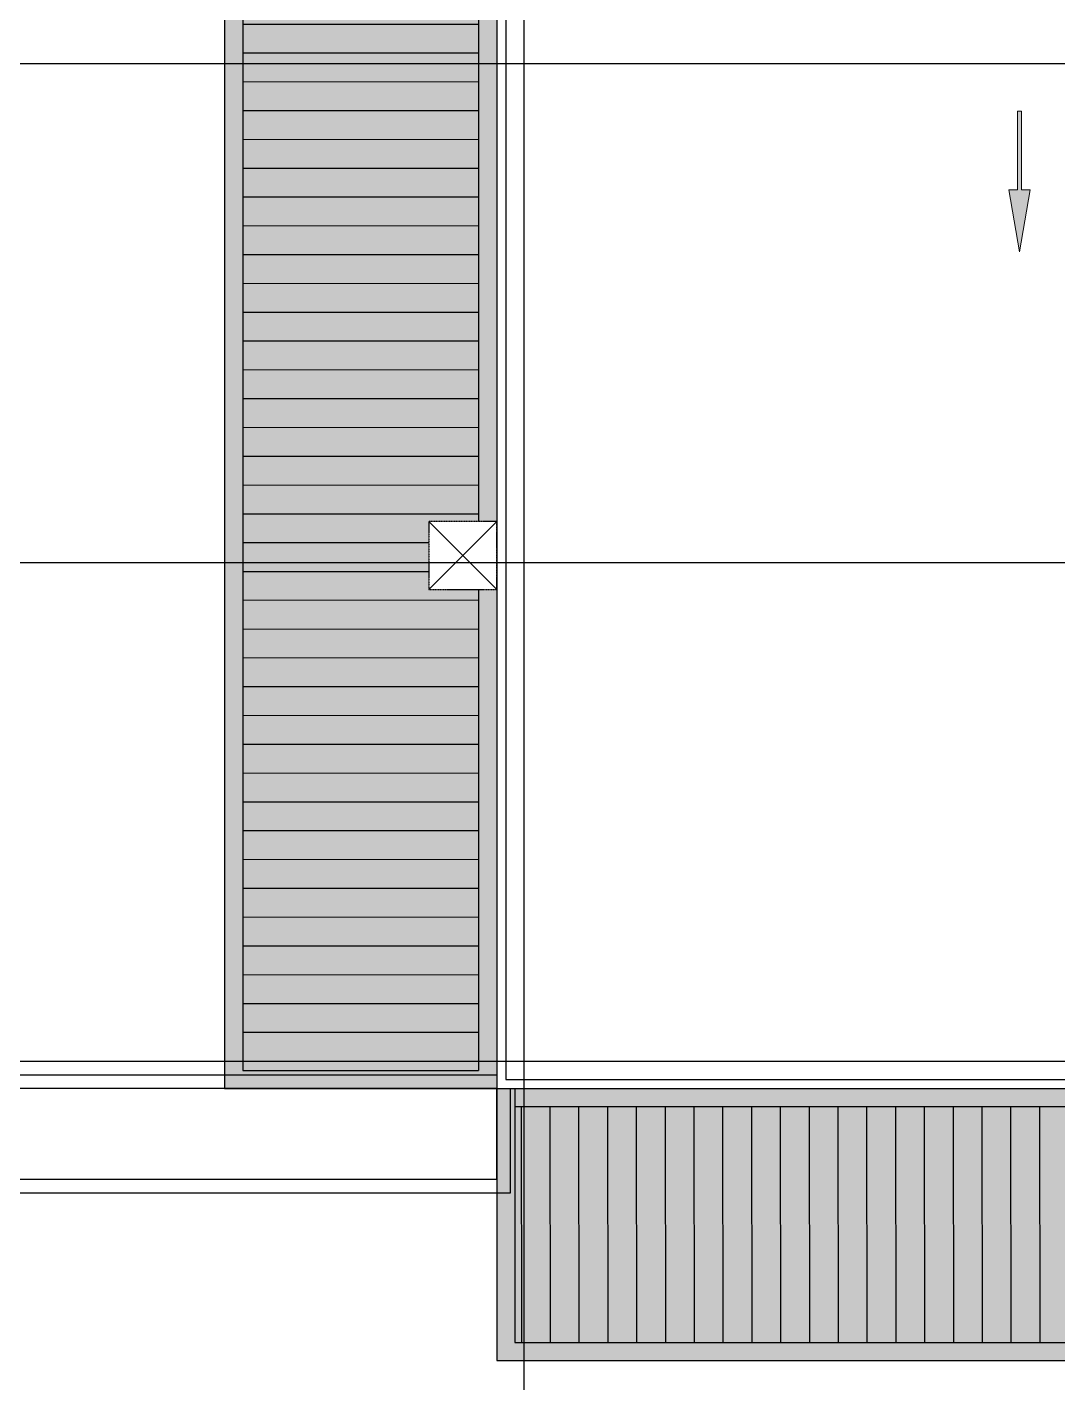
# Model space of a CAD drawing. Extents: x 152195838 to 160350639, y 364657247 to 370318102.
# Drawn here: x 159248992 to 159271719, y 364975942 to 365005832 of the extents above; entities that cross this region are included whole.
import ezdxf
from ezdxf.xclip import XClip

# ---------------------------------------------------------------- set-up
doc = ezdxf.new("R2010")
doc.units = 0
doc.header["$MEASUREMENT"] = 0
doc.linetypes.add('DASHED', pattern=[0.75, 0.5, -0.25])
doc.layers.get('0').update_dxf_attribs({"linetype": 'CONTINUOUS'})
for name, color, linetype in [('4A.TEC ELE 1', 7, 'CONTINUOUS'), ('4A.TEC 패턴 1', 8, 'CONTINUOUS'), ('4A.TEC 해치 1', 9, 'CONTINUOUS'), ('㈜SE&C 패턴 1', 8, 'CONTINUOUS')]:
    doc.layers.add(name, color=color, linetype=linetype)
doc.layers.add('DEFPOINT', color=135, linetype='CONTINUOUS', plot=False)

# ---------------------------------------------------------------- blocks, each defined once
blk = doc.blocks.new('QQ3')
at = {"layer": '4A.TEC 패턴 1', "lineweight": 0}
blk.add_hatch(color=256, dxfattribs=at).paths.add_polyline_path([(5115271, 393912), (5117341, 393912), (5117341, 393801), (5116775, 393801), (5115271, 393801), (5115271, 393579), (5113645, 393857), (5115271, 394134)])
blk.add_lwpolyline([(5116775, 393801), (5117341, 393801), (5117341, 393912), (5115271, 393912), (5115271, 394134), (5113645, 393857), (5115271, 393579), (5115271, 393801), (5116775, 393801)], close=True, dxfattribs=at)
blk.add_lwpolyline([(5117341, 393912), (5117341, 393801)], dxfattribs=at)
blk = doc.blocks.new('dwgC0C')
at = {"layer": '4A.TEC 해치 1', "linetype": 'Continuous'}
h = blk.add_hatch(color=254, dxfattribs=at)
h.dxf.hatch_style = 1
h.paths.add_polyline_path([(93300, 4500), (94800, 4500), (94800, 6000), (95800, 6000), (95800, 0), (-17400, 0), (-17400, 6000), (93300, 6000)])
at = {"layer": '4A.TEC 해치 1'}
h = blk.add_hatch(dxfattribs=at)
h.set_pattern_fill('LINE', color=256, scale=200, angle=90)
h.set_pattern_definition([(90, (-2000898.2, -434424.4), (-635, 2e-12), [])])
h.paths.add_polyline_path([(93300, 4500), (94800, 4500), (94800, 5600), (95400, 5600), (95400, 400), (-17000, 400), (-17000, 5600), (93300, 5600)])
at = {"ltscale": 1000}
blk.add_lwpolyline([(-17400, 6000), (-17400, 0), (95800, 0), (95800, 6000)], dxfattribs=at)
at = {"layer": '4A.TEC ELE 1', "color": 8}
blk.add_line((-17000, 5600), (93300, 5600), dxfattribs=at)
blk.add_lwpolyline([(-17000, 6000), (-17000, 400), (95400, 400), (95400, 5600)], dxfattribs=at)
blk = doc.blocks.new('asq9q')
for p, q in [((159790047, 364980932), (159791547, 364982432)), ((159790047, 364982432), (159791547, 364980932))]:
    blk.add_line(p, q)
at = {"linetype": 'DASHED'}
blk.add_lwpolyline([(159790047, 364980932), (159791547, 364980932), (159791547, 364982432), (159790047, 364982432)], close=True, dxfattribs=at)
blk = doc.blocks.new('zw$EEDA')
at = {"layer": '4A.TEC 해치 1', "linetype": 'Continuous'}
h = blk.add_hatch(color=254, dxfattribs=at)
h.dxf.hatch_style = 1
h.paths.add_polyline_path([(6000, 0), (6000, 11000), (4500, 11000), (4500, 12500), (6000, 12500), (6000, 31700), (4500, 31700), (4500, 33200), (6000, 33200), (6000, 45000), (4500, 45000), (4500, 46500), (6000, 46500), (6000, 89200), (0, 89200), (0, 0)])
at = {"layer": '4A.TEC 해치 1'}
h = blk.add_hatch(dxfattribs=at)
h.set_pattern_fill('LINE', color=256, scale=200, angle=360)
h.set_pattern_definition([(360, (-434424.4, 2090698.2), (2e-12, 635), [])])
edge = h.paths.add_edge_path()
edge.add_line((400, 88800), (5600, 88800))
edge.add_line((5600, 88800), (5600, 46500))
edge.add_line((5600, 46500), (4500, 46500))
edge.add_line((4500, 46500), (4500, 45000))
edge.add_line((4500, 45000), (5600, 45000))
edge.add_line((5600, 45000), (5600, 33200))
edge.add_line((5600, 33200), (4500, 33200))
edge.add_line((4500, 33200), (4500, 31700))
edge.add_line((4500, 31700), (5600, 31700))
edge.add_line((5600, 31700), (5600, 12500))
edge.add_line((5600, 12500), (4500, 12500))
edge.add_line((4500, 12500), (4500, 11000))
edge.add_line((4500, 11000), (5600, 11000))
edge.add_line((5600, 11000), (5600, 400))
edge.add_line((5600, 400), (400, 400))
edge.add_line((400, 400), (400, 88600))
at = {"ltscale": 1000}
blk.add_lwpolyline([(6000, 89200), (0, 89200), (0, 0), (6000, 0)], dxfattribs=at)
at = {"layer": '4A.TEC ELE 1', "color": 8}
for p, q in [((5600, 31700), (5600, 12500)), ((5600, 11000), (5600, 400))]:
    blk.add_line(p, q, dxfattribs=at)
blk.add_lwpolyline([(6000, 88800), (400, 88800), (400, 400), (5600, 400)], dxfattribs=at)
blk.add_blockref('asq9q', (-159785547, -364969932))
blk = doc.blocks.new('dwg7F0D')
h = blk.add_hatch()
h.set_pattern_fill('ANSI37', color=253, scale=4000, angle=45, style=0)
h.set_pattern_definition([(90, (143763.5, -224403.43), (-500, 3e-14), []), (180, (143763.5, -224403.43), (-6e-14, -500), [])])
h.paths.add_polyline_path([(175475, 107628), (168277, 111740), (163617, 114401, -0.125113), (160887, 117037), (160717, 116931, -0.044026), (160093, 118172), (146103, 153405), (143474, 160024), (143474, 180350, 0.031352), (141674, 178662), (141674, 159680), (144572, 152384), (158420, 117508, 0.170076), (162625, 112664), (198212, 92338, 0.414214), (197541, 94794), (175375, 107454)])
at = {"layer": '㈜SE&C 패턴 1'}
h = blk.add_hatch(dxfattribs=at)
h.set_pattern_fill('ANSI31', color=253, scale=50, angle=270, style=0)
h.set_pattern_definition([(270, (-8024776.9, 2428035.83), (274.963066, 1e-11), [158.75, -317.5]), (30, (-8024776.9, 2428035.83), (-137.481533, 238.125), [158.75, -317.5]), (330, (-8024776.9, 2427877.08), (137.481533, 238.125), [158.75, -317.5])])
h.paths.add_polyline_path([(150892, 114518, 0.170076), (158607, 105631), (194368, 85205), (198137, 91805), (162377, 112230, -0.170076), (157956, 117323), (152169, 131896), (145106, 129091), (150892, 114518)])
at = {"linetype": 'Continuous'}
blk.add_line((193053, 111740), (168277, 111740), dxfattribs=at)
for points in [[(168356, 112040), (193053, 112040)], [(176335, 109740), (193053, 109740), (193053, 111740)], [(176509, 109440), (193353, 109440), (193353, 111740)]]:
    blk.add_lwpolyline(points, dxfattribs=at)
blk = doc.blocks.new('A$C111325cc')
at = {"layer": 'DEFPOINT'}
for p, q in [((136276, 244000), (136276, 0)), ((0, 108063), (324969, 108063)), ((0, 97063), (324969, 97063)), ((0, 86063), (324969, 86063))]:
    blk.add_line(p, q, dxfattribs=at)

msp = doc.modelspace()

# ---------------------------------------------------------------- linework, layer by layer
at = {"flags": 128}
for points in [[(159326547.0046, 365070631.8958), (159326547.0046, 365071631.8958), (159259347.0046, 365071631.8958), (159259347.0046, 364982431.8958), (159331847.0046, 364982431.8958)], [(159326347.0046, 365070631.8958), (159326347.0046, 365071431.8958), (159259547.0046, 365071431.8958), (159259547.0046, 364982631.8958), (159283347.0046, 364982631.8958)]]:
    msp.add_lwpolyline(points, dxfattribs=at)

# ---------------------------------------------------------------- block references
ref = msp.add_blockref('dwg7F0D', (159066294.1963, 364870692.3902))
XClip(ref).set_block_clipping_path([(73539.6965211034, 26276.3403887749), (382345.1829209924, 254113.1821119785)])
for name, p in [('zw$EEDA', (159253347.0046, 364982431.8958)), ('dwgC0C', (159276747.0046, 364976431.8958))]:
    msp.add_blockref(name, p)
at = {"layer": 'DEFPOINT'}
msp.add_blockref('A$C111325cc', (159123670.7413, 364896968.7328), dxfattribs=at)
at = {"layer": '㈜SE&C 패턴 1', "xscale": 0.8380952380952384, "yscale": 0.8380952380952384, "zscale": 0.8380952380952384, "rotation": 89.99999999999977}
msp.add_blockref('QQ3', (159600961.2822, 360715157.0951), dxfattribs=at)

doc.saveas('drawing.dxf')
